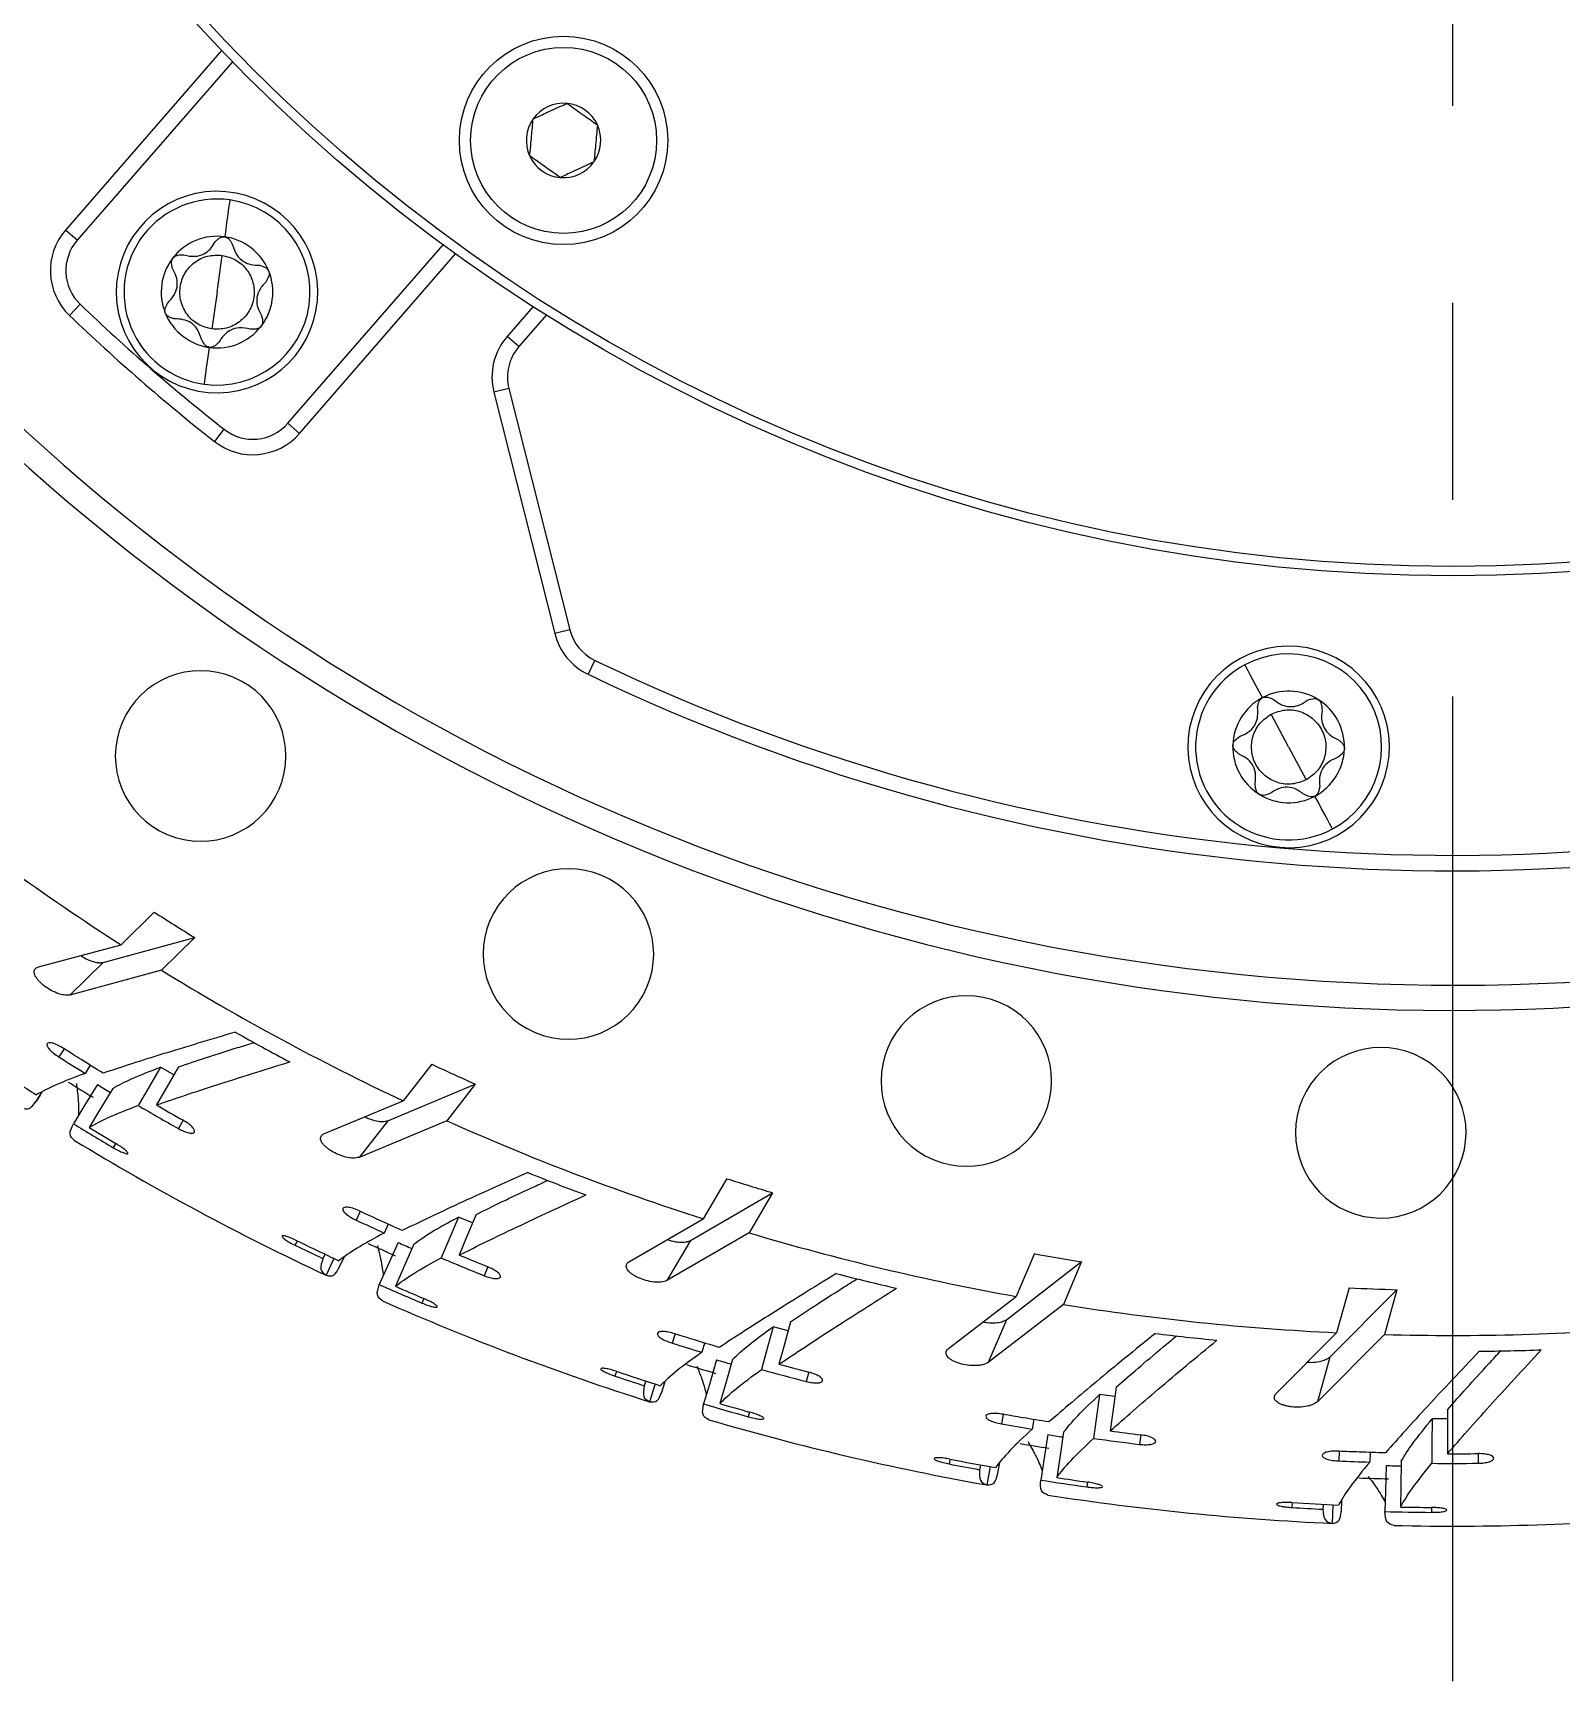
# Model space of a CAD drawing. Header units: millimetres. Extents: x 0 to 594, y 5 to 425.
# Drawn here: x 398.2 to 447.5, y 124.3 to 177.4 of the extents above; entities that cross this region are included whole.
import ezdxf

# ---------------------------------------------------------------- set-up
doc = ezdxf.new("R2010")
doc.units = ezdxf.units.MM
doc.linetypes.add('CENTERX2', pattern=[20.32, 12.7, -2.54, 2.54, -2.54])
doc.layers.add('중심선', color=1, linetype='CENTERX2')

msp = doc.modelspace()

# ---------------------------------------------------------------- linework, layer by layer
at = {"color": 7, "linetype": 'Continuous', "lineweight": 25}
for p, q in [((404.293, 176.866), (399.26, 171.076)), ((404.642, 176.505), (399.637, 170.748)), ((399.637, 170.748), (399.26, 171.076)), ((404.144, 169.074), (404.308, 170.259)), ((406.43, 164.844), (411.434, 170.6)), ((406.807, 164.516), (411.84, 170.305)), ((404.144, 169.074), (403.98, 167.884)), ((399.732, 168.681), (399.386, 168.319)), ((414.338, 168.606), (413.501, 167.643)), ((414.765, 168.336), (413.878, 167.315)), ((413.878, 167.315), (413.501, 167.643)), ((413.556, 165.964), (413.072, 165.841)), ((413.556, 165.964), (415.523, 158.182)), ((413.072, 165.841), (415.038, 158.059)), ((406.43, 164.844), (406.807, 164.516)), ((404.369, 164.65), (404.06, 164.257)), ((415.523, 158.182), (415.038, 158.059)), ((416.329, 157.197), (416.113, 156.746)), ((438.705, 154.404), (438.141, 155.459)), ((438.705, 154.404), (439.271, 153.344)), ((402.12, 149.074), (401.05, 148.023)), ((398.39, 147.307), (401.05, 148.023)), ((400.47, 147.452), (403.425, 148.254)), ((403.425, 148.254), (402.355, 147.203)), ((400.47, 147.452), (399.4, 146.401)), ((402.355, 147.203), (399.4, 146.401)), ((399.209, 144.67), (399.042, 144.408)), ((400.053, 144.141), (399.889, 143.875)), ((402.753, 143.827), (402.325, 144.074)), ((411.073, 144.171), (410.15, 142.989)), ((409.649, 142.348), (412.474, 143.528)), ((412.474, 143.528), (411.551, 142.346)), ((398.291, 142.939), (398.505, 143.276)), ((398.436, 143.168), (398.324, 142.991)), ((407.606, 141.932), (410.15, 142.989)), ((409.649, 142.348), (408.725, 141.166)), ((411.551, 142.346), (408.725, 141.166)), ((420.59, 140.479), (419.828, 139.186)), ((419.415, 138.485), (422.063, 140.024)), ((422.063, 140.024), (421.302, 138.732)), ((408.762, 139.425), (408.631, 139.143)), ((409.668, 139.01), (409.54, 138.726)), ((412.386, 139.052), (411.93, 139.24)), ((417.445, 137.806), (419.828, 139.186)), ((421.302, 138.732), (418.654, 137.192)), ((419.415, 138.485), (418.654, 137.192)), ((407.629, 138.045), (407.56, 137.899)), ((408.078, 137.588), (408.246, 137.95)), ((429.603, 135.93), (432.027, 137.802)), ((430.507, 138.06), (429.921, 136.679)), ((432.027, 137.802), (431.441, 136.421)), ((427.738, 135), (429.921, 136.679)), ((440.037, 134.726), (442.196, 136.898)), ((440.655, 136.956), (440.254, 135.511)), ((442.196, 136.898), (441.795, 135.453)), ((431.441, 136.421), (429.017, 134.549)), ((422.559, 135.574), (422.082, 135.702)), ((429.603, 135.93), (429.017, 134.549)), ((418.918, 135.471), (418.825, 135.175)), ((419.871, 135.178), (419.78, 134.879)), ((438.309, 133.561), (440.254, 135.511)), ((441.795, 135.453), (439.636, 133.281)), ((440.037, 134.726), (439.636, 133.281)), ((417.975, 133.955), (417.925, 133.802)), ((418.48, 133.561), (418.599, 133.942)), ((433.1, 133.454), (432.61, 133.518)), ((429.503, 132.877), (429.449, 132.571)), ((430.486, 132.711), (430.435, 132.403)), ((443.827, 132.729), (443.333, 132.728)), ((429.318, 130.926), (429.386, 131.319)), ((440.336, 131.687), (440.323, 131.376)), ((441.332, 131.65), (441.322, 131.338)), ((428.766, 131.251), (428.737, 131.092)), ((439.817, 129.978), (439.809, 129.817)), ((440.407, 129.728), (440.424, 130.127))]:
    msp.add_line(p, q, dxfattribs=at)
at = {"color": 8, "linetype": 'Continuous', "lineweight": 25}
for p, q in [((403.053, 142.363), (402.9, 142.092)), ((400.878, 141.615), (400.798, 141.479)), ((406.728, 138.474), (406.659, 138.332)), ((407.914, 137.909), (407.659, 137.364)), ((412.874, 137.64), (412.758, 137.35)), ((410.815, 136.613), (410.754, 136.468)), ((417.025, 134.263), (416.975, 134.113)), ((423.228, 134.238), (423.15, 133.936)), ((418.275, 133.858), (418.093, 133.285)), ((421.321, 132.952), (421.279, 132.8)), ((433.937, 132.214), (433.9, 131.908)), ((427.784, 131.433), (427.754, 131.277)), ((444.819, 131.611), (444.822, 131.299)), ((429.076, 131.193), (428.971, 130.601)), ((432.214, 130.693), (432.192, 130.536)), ((438.82, 130.03), (438.811, 129.872)), ((440.133, 129.962), (440.105, 129.361)), ((443.309, 129.875), (443.308, 129.717))]:
    msp.add_line(p, q, dxfattribs=at)
at = {"color": 7, "linetype": 'Continuous', "lineweight": 25, "flags": 128}
for points in [[(404.556, 172.046), (404.552, 172.023), (404.543, 171.955), (404.528, 171.845), (404.507, 171.697), (404.483, 171.517), (404.454, 171.312), (404.423, 171.089), (404.391, 170.857)], [(403.733, 166.102), (403.736, 166.125), (403.746, 166.193), (403.761, 166.302), (403.781, 166.45), (403.806, 166.63), (403.835, 166.836), (403.866, 167.059), (403.898, 167.291)], [(437.291, 157.049), (437.302, 157.029), (437.334, 156.969), (437.387, 156.871), (437.457, 156.739), (437.543, 156.579), (437.64, 156.396), (437.747, 156.198), (437.857, 155.991)], [(440.119, 151.758), (440.108, 151.778), (440.076, 151.838), (440.024, 151.936), (439.954, 152.068), (439.868, 152.228), (439.77, 152.411), (439.664, 152.61), (439.554, 152.816)], [(402.325, 144.074), (401.919, 143.383), (401.6, 142.841)], [(402.903, 144.086), (402.504, 143.398), (402.19, 142.857)], [(400.286, 143.516), (399.853, 142.807), (399.512, 142.25)], [(400.784, 143.392), (400.355, 142.683), (400.019, 142.127)], [(412.501, 139.327), (412.195, 138.593), (411.954, 138.016)], [(411.93, 139.24), (411.617, 138.503), (411.372, 137.923)], [(409.981, 138.421), (409.643, 137.662), (409.378, 137.065)], [(410.49, 138.363), (410.158, 137.605), (409.897, 137.009)], [(422.082, 135.702), (421.869, 134.93), (421.701, 134.323)], [(422.637, 135.863), (422.43, 135.095), (422.267, 134.492)], [(420.257, 134.635), (420.022, 133.838), (419.836, 133.212)], [(420.77, 134.644), (420.539, 133.849), (420.359, 133.224)], [(432.61, 133.518), (432.499, 132.725), (432.412, 132.102)], [(433.139, 133.751), (433.034, 132.962), (432.951, 132.343)], [(443.827, 133.027), (443.826, 132.232), (443.824, 131.607)], [(443.333, 132.728), (443.327, 131.927), (443.322, 131.298)], [(430.94, 132.223), (430.81, 131.402), (430.709, 130.757)], [(431.447, 132.299), (431.322, 131.48), (431.225, 130.837)], [(442.339, 131.367), (442.322, 130.539), (442.309, 129.889)], [(441.846, 131.226), (441.825, 130.395), (441.808, 129.742)]]:
    msp.add_lwpolyline(points, dxfattribs=at)
at = {"color": 7, "linetype": 'Continuous', "lineweight": 25}
for centre, radius in [((444, 214.922), 55), ((444, 214.922), 54.7), ((415.321, 173.965), 3.36), ((415.321, 173.965), 3)]:
    msp.add_circle(centre, radius, dxfattribs=at)
for centre, radius, start, end in [((444, 214.922), 69, 67, 247), ((444, 214.922), 69, 247, 67), ((444, 214.922), 68.2, 175, 355), ((415.321, 173.965), 1.201, 84.6988, 144.6988), ((415.321, 173.965), 1.201, 24.6988, 84.6988), ((415.321, 173.965), 1.201, 144.6988, 204.6988), ((415.321, 173.965), 1.201, 324.6988, 24.6988), ((415.321, 173.965), 1.201, 204.6988, 264.6988), ((415.321, 173.965), 1.201, 264.6988, 324.6988), ((404.144, 169.074), 3.25, 355, 175), ((404.144, 169.074), 3, 82.1213, 262.1213), ((404.144, 169.074), 3, 262.1213, 82.1213), ((400.769, 169.764), 2, 139, 226.2494), ((400.769, 169.764), 1.5, 139, 226.2494), ((404.144, 169.074), 1.8, 82.3783, 142.0264), ((404.144, 169.074), 1.8, 82.1213, 82.3783), ((404.144, 169.074), 1.8, 82.0263, 82.1213), ((404.144, 169.074), 1.8, 22.3783, 82.0263), ((404.144, 169.074), 1.8, 142.3783, 202.0263), ((404.144, 169.074), 1.8, 142.0264, 142.3783), ((404.144, 169.074), 1.8, 322.3783, 22.0263), ((404.144, 169.074), 1.8, 22.0263, 22.3783), ((404.144, 169.074), 3.25, 175, 355), ((444, 214.922), 64.015, 226.24942, 231.75058), ((444, 214.922), 64.515, 226.24942, 231.75058), ((404.144, 169.074), 1.8, 202.0263, 202.3783), ((404.144, 169.074), 1.8, 202.3783, 262.0263), ((404.144, 169.074), 1.8, 322.0263, 322.3783), ((404.144, 169.074), 1.8, 262.3783, 322.0263), ((415.011, 166.331), 2, 139, 194.1835), ((404.144, 169.074), 1.8, 262.0263, 262.1213), ((404.144, 169.074), 1.8, 262.1213, 262.3783), ((415.011, 166.331), 1.5, 139, 194.1835), ((405.298, 165.828), 1.5, 231.7506, 319), ((405.298, 165.828), 2, 231.7506, 319), ((416.977, 158.549), 2, 194.1835, 244.3891), ((416.977, 158.549), 1.5, 194.1835, 244.3891), ((438.705, 154.404), 3.25, 355, 175), ((438.705, 154.404), 3, 298.1213, 118.1213), ((403.615, 154.111), 2.75, 337, 157), ((444, 214.922), 64.015, 244.38911, 285.61089), ((438.705, 154.404), 3, 118.1213, 298.1213), ((444, 214.922), 64.515, 244.38911, 285.61089), ((438.705, 154.404), 1.8, 118.3783, 178.0264), ((438.705, 154.404), 1.8, 118.1213, 118.3783), ((438.705, 154.404), 1.8, 118.0263, 118.1213), ((438.705, 154.404), 1.8, 58.3783, 118.0263), ((438.705, 154.404), 1.8, 58.0263, 58.3783), ((438.705, 154.404), 1.8, 358.3783, 58.0263), ((403.615, 154.111), 2.75, 157, 337), ((438.705, 154.404), 3.25, 175, 355), ((438.705, 154.404), 1.8, 178.3783, 238.0263), ((438.705, 154.404), 1.8, 178.0264, 178.3783), ((438.705, 154.404), 1.8, 298.3783, 358.0263), ((438.705, 154.404), 1.8, 358.0263, 358.3783), ((444, 214.922), 79.5, 230.91045, 237.29934), ((438.705, 154.404), 1.8, 238.0263, 238.3783), ((438.705, 154.404), 1.8, 238.3783, 298.0263), ((438.705, 154.404), 1.8, 298.0263, 298.1213), ((438.705, 154.404), 1.8, 298.1213, 298.3783), ((415.477, 147.726), 2.75, 67, 247), ((415.477, 147.726), 2.75, 247, 67), ((445.07, 215.974), 79.5, 237.29934, 238.41045), ((444, 214.922), 79.5, 238.41045, 244.79934), ((428.31, 143.629), 2.75, 67, 247), ((428.31, 143.629), 2.75, 247, 67), ((444, 214.922), 80.015, 240.61088, 242.04301), ((441.677, 141.959), 2.75, 67, 247), ((444, 214.922), 83.627, 237.47978, 238.16492), ((444.923, 216.104), 79.5, 244.79934, 245.91045), ((441.677, 141.959), 2.75, 247, 67), ((444, 214.922), 85.05, 236.503, 237.51354), ((444, 214.922), 84.15, 237.95166, 238.59108), ((444, 214.922), 83.724, 238.52588, 238.86092), ((444, 214.922), 83.627, 239.53519, 240.56289), ((444, 214.922), 83.315, 239.87917, 240.56687), ((444, 214.922), 85.208, 238.52588, 239.53454), ((444, 214.922), 85.05, 238.86091, 239.5346), ((444, 214.922), 79.5, 245.91045, 252.29934), ((444, 214.922), 85.65, 238.73211, 244.89391), ((444, 214.922), 80.015, 248.11088, 249.54301), ((444.761, 216.215), 79.5, 252.29934, 253.41045), ((444, 214.922), 83.627, 244.97978, 245.66492), ((444, 214.922), 85.208, 244.00855, 244.681), ((444, 214.922), 85.05, 244.003, 245.01354), ((444, 214.922), 84.15, 245.43575, 246.09045), ((444, 214.922), 83.724, 246.02588, 246.36092), ((444, 214.922), 79.5, 253.41045, 259.79934), ((444, 214.922), 83.627, 247.03519, 248.06289), ((444, 214.922), 83.315, 247.37917, 248.06687), ((444.586, 216.303), 79.5, 259.79934, 260.91045), ((444, 214.922), 80.015, 255.61088, 257.04301), ((444, 214.922), 85.208, 246.02588, 247.03454), ((444, 214.922), 85.05, 246.36091, 247.0346), ((444.401, 216.368), 79.5, 267.29934, 268.41045), ((444, 214.922), 85.65, 246.23131, 252.3935), ((444, 214.922), 79.5, 260.91045, 267.29934), ((444, 214.922), 79.5, 268.41045, 274.79934), ((444, 214.922), 83.627, 252.47978, 253.16492), ((444, 214.922), 80.015, 263.11088, 264.54301), ((444, 214.922), 83.724, 253.52588, 253.86092), ((444, 214.922), 83.315, 254.87917, 255.56687), ((444, 214.922), 80.015, 270.61088, 272.04301), ((444, 214.922), 85.208, 251.50855, 252.181), ((444, 214.922), 85.05, 251.503, 252.51354), ((444, 214.922), 84.15, 252.92135, 253.59268), ((444, 214.922), 83.627, 254.53519, 255.56289), ((444, 214.922), 85.208, 253.52588, 254.53454), ((444, 214.922), 85.05, 253.86091, 254.5346), ((444, 214.922), 85.65, 253.7319, 259.89419), ((444, 214.922), 83.627, 259.97978, 260.66492), ((444, 214.922), 84.15, 260.45176, 261.09104), ((444, 214.922), 83.724, 261.02588, 261.36092), ((444, 214.922), 83.627, 262.03519, 263.06289), ((444, 214.922), 83.315, 262.37917, 263.06687), ((444, 214.922), 85.05, 259.003, 260.01354), ((444, 214.922), 83.627, 267.47978, 268.16492), ((444, 214.922), 83.627, 269.53519, 270.56289), ((444, 214.922), 83.315, 269.87917, 270.56687), ((444, 214.922), 85.208, 259.00855, 259.681), ((444, 214.922), 85.05, 261.36091, 262.0346), ((444, 214.922), 84.15, 267.93505, 268.59049), ((444, 214.922), 83.724, 268.52588, 268.86092), ((444, 214.922), 85.208, 261.02588, 262.03454), ((444, 214.922), 85.65, 261.23202, 267.39371), ((444, 214.922), 85.208, 266.50855, 267.181), ((444, 214.922), 85.05, 266.503, 267.51354), ((444, 214.922), 85.208, 268.52588, 269.53454), ((444, 214.922), 85.05, 268.86091, 269.5346), ((444, 214.922), 85.65, 268.73133, 274.89357)]:
    msp.add_arc(centre, radius, start, end, dxfattribs=at)
for points, knots in [([(414.341, 174.659), (414.473, 174.719), (414.785, 174.863), (415.161, 175.036), (415.386, 175.14), (415.432, 175.161)], [0, 0, 0, 0, 0.36624, 0.871079, 1, 1, 1, 1]), ([(415.432, 175.161), (415.607, 175.037), (415.935, 174.805), (416.261, 174.574), (416.412, 174.467)], [0, 0, 0, 0, 0.5346, 1, 1, 1, 1]), ([(414.23, 173.463), (414.25, 173.677), (414.287, 174.076), (414.324, 174.474), (414.341, 174.659)], [0, 0, 0, 0, 0.534601, 1, 1, 1, 1]), ([(416.412, 174.467), (416.392, 174.253), (416.355, 173.853), (416.318, 173.456), (416.301, 173.271)], [0, 0, 0, 0, 0.5346, 1, 1, 1, 1]), ([(415.21, 172.769), (415.035, 172.893), (414.708, 173.125), (414.382, 173.356), (414.23, 173.463)], [0, 0, 0, 0, 0.5346, 1, 1, 1, 1]), ([(416.301, 173.271), (416.255, 173.25), (416.031, 173.146), (415.654, 172.973), (415.342, 172.83), (415.21, 172.769)], [0, 0, 0, 0, 0.128921, 0.633758, 1, 1, 1, 1]), ([(403.079, 170.271), (403.194, 170.246), (403.411, 170.2), (403.714, 170.284), (403.938, 170.461), (404.032, 170.613), (404.083, 170.693)], [0, 0, 0, 0, 0.294027, 0.552142, 0.761524, 1, 1, 1, 1]), ([(404.083, 170.693), (404.112, 170.723), (404.164, 170.777), (404.246, 170.831), (404.319, 170.859), (404.363, 170.858), (404.383, 170.858)], [0, 0, 0, 0, 0.349178, 0.635508, 0.826438, 1, 1, 1, 1]), ([(404.394, 170.856), (404.421, 170.848), (404.479, 170.83), (404.572, 170.74), (404.618, 170.653), (404.648, 170.595)], [0, 0, 0, 0, 0.2199075, 0.4758198, 1, 1, 1, 1]), ([(402.711, 169.83), (402.7, 169.87), (402.679, 169.942), (402.673, 170.04), (402.686, 170.118), (402.708, 170.155), (402.719, 170.173)], [0, 0, 0, 0, 0.3491783, 0.6355136, 0.8264404, 1, 1, 1, 1]), ([(402.725, 170.181), (402.746, 170.2), (402.79, 170.242), (402.915, 170.277), (403.013, 170.274), (403.079, 170.271)], [0, 0, 0, 0, 0.219909, 0.475823, 1, 1, 1, 1]), ([(403.98, 167.884), (403.827, 167.923), (403.521, 168.002), (403.163, 168.332), (402.954, 168.762), (402.926, 169.241), (403.083, 169.695), (403.402, 170.051), (403.835, 170.27), (404.151, 170.263), (404.308, 170.259)], [0, 0, 0, 0, 0.12511, 0.250188, 0.375235, 0.50025, 0.625235, 0.750188, 0.87511, 1, 1, 1, 1]), ([(404.308, 170.259), (404.461, 170.22), (404.767, 170.141), (405.124, 169.812), (405.334, 169.384), (405.363, 168.904), (405.206, 168.45), (404.887, 168.094), (404.454, 167.873), (404.138, 167.88), (403.98, 167.884)], [0, 0, 0, 0, 0.12489, 0.249812, 0.374765, 0.499749, 0.624765, 0.749812, 0.87489, 1, 1, 1, 1]), ([(404.648, 170.595), (404.685, 170.483), (404.753, 170.272), (404.977, 170.052), (405.243, 169.947), (405.421, 169.94), (405.516, 169.937)], [0, 0, 0, 0, 0.294027, 0.552143, 0.761524, 1, 1, 1, 1]), ([(402.575, 168.75), (402.654, 168.837), (402.803, 169.002), (402.881, 169.306), (402.839, 169.588), (402.756, 169.746), (402.711, 169.83)], [0, 0, 0, 0, 0.2940268, 0.5521399, 0.7615237, 1, 1, 1, 1]), ([(405.516, 169.937), (405.556, 169.927), (405.629, 169.908), (405.717, 169.864), (405.777, 169.815), (405.799, 169.777), (405.809, 169.759)], [0, 0, 0, 0, 0.349177, 0.635508, 0.826437, 1, 1, 1, 1]), ([(405.813, 169.749), (405.819, 169.722), (405.833, 169.663), (405.802, 169.537), (405.749, 169.454), (405.714, 169.398)], [0, 0, 0, 0, 0.219911, 0.47582, 1, 1, 1, 1]), ([(405.714, 169.398), (405.635, 169.31), (405.486, 169.146), (405.408, 168.842), (405.449, 168.559), (405.533, 168.401), (405.578, 168.317)], [0, 0, 0, 0, 0.294029, 0.552144, 0.761525, 1, 1, 1, 1]), ([(402.476, 168.399), (402.47, 168.426), (402.456, 168.485), (402.487, 168.611), (402.54, 168.694), (402.575, 168.75)], [0, 0, 0, 0, 0.2199097, 0.4758164, 1, 1, 1, 1]), ([(402.773, 168.211), (402.733, 168.221), (402.66, 168.239), (402.572, 168.283), (402.511, 168.333), (402.49, 168.371), (402.48, 168.389)], [0, 0, 0, 0, 0.349177, 0.635509, 0.826439, 1, 1, 1, 1]), ([(403.64, 167.553), (403.604, 167.665), (403.536, 167.876), (403.312, 168.096), (403.046, 168.201), (402.868, 168.207), (402.773, 168.211)], [0, 0, 0, 0, 0.294029, 0.552144, 0.761525, 1, 1, 1, 1]), ([(405.578, 168.317), (405.589, 168.278), (405.61, 168.205), (405.615, 168.107), (405.603, 168.03), (405.581, 167.993), (405.57, 167.975)], [0, 0, 0, 0, 0.349178, 0.635513, 0.826441, 1, 1, 1, 1]), ([(403.895, 167.291), (403.868, 167.299), (403.81, 167.317), (403.717, 167.407), (403.671, 167.494), (403.64, 167.553)], [0, 0, 0, 0, 0.21991, 0.475823, 1, 1, 1, 1]), ([(404.206, 167.454), (404.177, 167.425), (404.125, 167.371), (404.043, 167.317), (403.97, 167.289), (403.926, 167.29), (403.906, 167.29)], [0, 0, 0, 0, 0.349178, 0.635508, 0.826438, 1, 1, 1, 1]), ([(405.21, 167.877), (405.094, 167.901), (404.878, 167.948), (404.575, 167.863), (404.351, 167.686), (404.256, 167.535), (404.206, 167.454)], [0, 0, 0, 0, 0.294027, 0.552142, 0.761524, 1, 1, 1, 1]), ([(405.563, 167.966), (405.543, 167.947), (405.499, 167.906), (405.374, 167.87), (405.276, 167.874), (405.21, 167.877)], [0, 0, 0, 0, 0.2199089, 0.4758224, 1, 1, 1, 1]), ([(437.704, 155.678), (437.709, 155.719), (437.72, 155.793), (437.755, 155.885), (437.798, 155.95), (437.833, 155.975), (437.85, 155.987)], [0, 0, 0, 0, 0.349182, 0.635509, 0.826434, 1, 1, 1, 1]), ([(437.86, 155.993), (437.886, 156.002), (437.943, 156.021), (438.071, 156.003), (438.16, 155.96), (438.219, 155.931)], [0, 0, 0, 0, 0.219904, 0.475819, 1, 1, 1, 1]), ([(438.219, 155.931), (438.314, 155.861), (438.493, 155.73), (438.804, 155.685), (439.081, 155.755), (439.229, 155.855), (439.308, 155.908)], [0, 0, 0, 0, 0.294027, 0.552142, 0.761522, 1, 1, 1, 1]), ([(439.308, 155.908), (439.346, 155.924), (439.416, 155.951), (439.513, 155.968), (439.591, 155.963), (439.63, 155.945), (439.649, 155.936)], [0, 0, 0, 0, 0.349178, 0.635508, 0.826439, 1, 1, 1, 1]), ([(439.658, 155.931), (439.68, 155.912), (439.725, 155.872), (439.774, 155.752), (439.78, 155.654), (439.784, 155.588)], [0, 0, 0, 0, 0.219909, 0.47582, 1, 1, 1, 1]), ([(437.14, 154.746), (437.248, 154.794), (437.45, 154.883), (437.645, 155.13), (437.722, 155.405), (437.71, 155.583), (437.704, 155.678)], [0, 0, 0, 0, 0.294027, 0.552142, 0.761524, 1, 1, 1, 1]), ([(439.271, 153.344), (439.124, 153.286), (438.83, 153.17), (438.348, 153.227), (437.926, 153.451), (437.621, 153.823), (437.482, 154.283), (437.53, 154.758), (437.752, 155.19), (438.012, 155.369), (438.141, 155.459)], [0, 0, 0, 0, 0.12511, 0.250188, 0.375235, 0.500251, 0.625235, 0.750188, 0.87511, 1, 1, 1, 1]), ([(438.141, 155.459), (438.288, 155.517), (438.582, 155.633), (439.064, 155.577), (439.486, 155.354), (439.791, 154.982), (439.931, 154.523), (439.882, 154.047), (439.661, 153.614), (439.401, 153.434), (439.271, 153.344)], [0, 0, 0, 0, 0.12489, 0.249812, 0.374765, 0.49975, 0.624765, 0.749812, 0.874891, 1, 1, 1, 1]), ([(439.784, 155.588), (439.772, 155.471), (439.748, 155.251), (439.864, 154.958), (440.064, 154.754), (440.224, 154.676), (440.309, 154.634)], [0, 0, 0, 0, 0.294029, 0.552144, 0.761526, 1, 1, 1, 1]), ([(436.906, 154.466), (436.912, 154.493), (436.923, 154.552), (437.003, 154.655), (437.085, 154.709), (437.14, 154.746)], [0, 0, 0, 0, 0.219912, 0.47582, 1, 1, 1, 1]), ([(437.101, 154.173), (437.069, 154.199), (437.009, 154.245), (436.947, 154.321), (436.912, 154.391), (436.908, 154.434), (436.906, 154.455)], [0, 0, 0, 0, 0.349176, 0.635509, 0.826433, 1, 1, 1, 1]), ([(437.626, 153.219), (437.639, 153.336), (437.662, 153.557), (437.547, 153.849), (437.347, 154.053), (437.187, 154.131), (437.101, 154.173)], [0, 0, 0, 0, 0.294027, 0.552142, 0.761523, 1, 1, 1, 1]), ([(440.504, 154.342), (440.499, 154.314), (440.487, 154.255), (440.408, 154.153), (440.326, 154.098), (440.271, 154.061)], [0, 0, 0, 0, 0.219913, 0.475825, 1, 1, 1, 1]), ([(440.309, 154.634), (440.342, 154.609), (440.401, 154.562), (440.463, 154.486), (440.499, 154.416), (440.503, 154.373), (440.505, 154.353)], [0, 0, 0, 0, 0.349177, 0.635499, 0.826435, 1, 1, 1, 1]), ([(440.271, 154.061), (440.163, 154.014), (439.96, 153.924), (439.765, 153.678), (439.688, 153.403), (439.7, 153.224), (439.707, 153.13)], [0, 0, 0, 0, 0.294029, 0.552143, 0.761526, 1, 1, 1, 1]), ([(437.752, 152.877), (437.731, 152.895), (437.685, 152.935), (437.637, 153.055), (437.63, 153.153), (437.626, 153.219)], [0, 0, 0, 0, 0.219909, 0.475818, 1, 1, 1, 1]), ([(439.192, 152.877), (439.096, 152.946), (438.917, 153.077), (438.606, 153.123), (438.33, 153.052), (438.182, 152.952), (438.103, 152.899)], [0, 0, 0, 0, 0.294027, 0.552142, 0.761524, 1, 1, 1, 1]), ([(439.707, 153.13), (439.701, 153.089), (439.69, 153.014), (439.656, 152.922), (439.613, 152.857), (439.578, 152.832), (439.561, 152.82)], [0, 0, 0, 0, 0.3491737, 0.6355103, 0.8264345, 1, 1, 1, 1]), ([(438.103, 152.899), (438.064, 152.884), (437.995, 152.856), (437.898, 152.84), (437.82, 152.844), (437.78, 152.862), (437.762, 152.871)], [0, 0, 0, 0, 0.3491714, 0.6355093, 0.826433, 1, 1, 1, 1]), ([(439.551, 152.815), (439.525, 152.806), (439.467, 152.786), (439.339, 152.804), (439.251, 152.847), (439.192, 152.877)], [0, 0, 0, 0, 0.21991, 0.475824, 1, 1, 1, 1]), ([(399.4, 146.401), (399.336, 146.397), (399.233, 146.39), (399.018, 146.445), (398.809, 146.537), (398.619, 146.657), (398.49, 146.762), (398.402, 146.848), (398.331, 146.934), (398.266, 147.038), (398.23, 147.163), (398.268, 147.223), (398.288, 147.256)], [0, 0, 0, 0, 0.155042, 0.249329, 0.381928, 0.498573, 0.561183, 0.623566, 0.686224, 0.749655, 0.865578, 1, 1, 1, 1]), ([(398.288, 147.256), (398.303, 147.269), (398.331, 147.291), (398.372, 147.302), (398.39, 147.307)], [0, 0, 0, 0, 0.558584, 1, 1, 1, 1]), ([(399.755, 147.674), (399.792, 147.649), (399.908, 147.572), (400.107, 147.49), (400.249, 147.455), (400.315, 147.448), (400.332, 147.446), (400.389, 147.442), (400.434, 147.448), (400.47, 147.452)], [0, 0, 0, 0, 0.14168, 0.439182, 0.718392, 0.726362, 0.742124, 0.797031, 1, 1, 1, 1]), ([(404.734, 145.205), (403.922, 144.963), (402.299, 144.479), (401.081, 144.081), (400.472, 143.882)], [0, 0, 0, 0, 0.500017, 1, 1, 1, 1]), ([(399.2, 144.676), (399.141, 144.712), (399.024, 144.785), (398.852, 144.852), (398.722, 144.871), (398.653, 144.838), (398.658, 144.759), (398.734, 144.649), (398.869, 144.522), (398.984, 144.446), (399.042, 144.408)], [0, 0, 0, 0, 0.125232, 0.249934, 0.374938, 0.499879, 0.624772, 0.749946, 0.874983, 1, 1, 1, 1]), ([(400.472, 143.882), (400.234, 144.028), (399.808, 144.29), (399.386, 144.558), (399.2, 144.676)], [0, 0, 0, 0, 0.559998, 1, 1, 1, 1]), ([(402.903, 144.086), (403.484, 144.28), (404.201, 144.52), (405.162, 144.815), (405.344, 144.871)], [0, 0, 0, 0, 0.810117, 1, 1, 1, 1]), ([(400.784, 143.392), (400.969, 143.494), (401.339, 143.699), (401.996, 143.949), (402.325, 144.074)], [0, 0, 0, 0, 0.49946, 1, 1, 1, 1]), ([(402.19, 142.857), (402.805, 143.065), (404.034, 143.481), (405.67, 143.991), (406.488, 144.245)], [0, 0, 0, 0, 0.499982, 1, 1, 1, 1]), ([(399.889, 143.875), (399.554, 143.749), (398.885, 143.496), (398.508, 143.286), (398.32, 143.181)], [0, 0, 0, 0, 0.500007, 1, 1, 1, 1]), ([(399.609, 143.552), (399.629, 143.382), (399.683, 142.942), (399.677, 142.677), (399.673, 142.515)], [0, 0, 0, 0, 0.3864967, 1, 1, 1, 1]), ([(397.846, 142.771), (397.931, 142.738), (398.087, 142.676), (398.226, 142.867), (398.291, 142.956)], [0, 0, 0, 0, 0.538812, 1, 1, 1, 1]), ([(400.019, 142.127), (400.209, 142.234), (400.589, 142.448), (401.263, 142.71), (401.6, 142.841)], [0, 0, 0, 0, 0.499993, 1, 1, 1, 1]), ([(408.911, 142.474), (408.951, 142.454), (409.076, 142.393), (409.284, 142.338), (409.429, 142.321), (409.496, 142.323), (409.513, 142.323), (409.57, 142.327), (409.614, 142.338), (409.649, 142.348)], [0, 0, 0, 0, 0.1416799, 0.4391814, 0.7183914, 0.7263627, 0.7421241, 0.7970304, 1, 1, 1, 1]), ([(399.544, 141.714), (399.477, 141.776), (399.345, 141.9), (399.456, 142.134), (399.512, 142.25)], [0, 0, 0, 0, 0.499999, 1, 1, 1, 1]), ([(402.9, 142.092), (402.958, 142.062), (403.074, 142.002), (403.237, 141.951), (403.359, 141.94), (403.425, 141.973), (403.423, 142.045), (403.352, 142.144), (403.226, 142.258), (403.114, 142.326), (403.058, 142.361)], [0, 0, 0, 0, 0.1251628, 0.2499857, 0.3749807, 0.5000344, 0.6251082, 0.750022, 0.8750103, 1, 1, 1, 1]), ([(407.511, 141.868), (407.525, 141.883), (407.549, 141.908), (407.589, 141.925), (407.606, 141.932)], [0, 0, 0, 0, 0.558587, 1, 1, 1, 1]), ([(400.798, 141.479), (400.855, 141.446), (400.969, 141.382), (401.121, 141.313), (401.23, 141.278), (401.279, 141.285), (401.262, 141.332), (401.179, 141.411), (401.045, 141.512), (400.934, 141.58), (400.878, 141.615)], [0, 0, 0, 0, 0.125186, 0.249969, 0.374967, 0.499988, 0.625005, 0.749999, 0.875036, 1, 1, 1, 1]), ([(408.725, 141.166), (408.662, 141.153), (408.561, 141.133), (408.341, 141.159), (408.122, 141.224), (407.918, 141.317), (407.776, 141.405), (407.678, 141.479), (407.596, 141.554), (407.518, 141.65), (407.466, 141.768), (407.495, 141.833), (407.511, 141.868)], [0, 0, 0, 0, 0.155042, 0.249329, 0.381927, 0.498572, 0.561182, 0.623565, 0.686224, 0.749653, 0.865577, 1, 1, 1, 1]), ([(414.17, 140.676), (413.396, 140.33), (411.85, 139.639), (410.695, 139.085), (410.118, 138.808)], [0, 0, 0, 0, 0.500017, 1, 1, 1, 1]), ([(412.501, 139.327), (413.051, 139.596), (413.731, 139.927), (414.645, 140.346), (414.818, 140.425)], [0, 0, 0, 0, 0.810117, 1, 1, 1, 1]), ([(411.954, 138.016), (412.536, 138.303), (413.701, 138.876), (415.257, 139.595), (416.035, 139.954)], [0, 0, 0, 0, 0.4999821, 1, 1, 1, 1]), ([(408.752, 139.429), (408.689, 139.458), (408.563, 139.515), (408.384, 139.559), (408.252, 139.561), (408.189, 139.519), (408.204, 139.441), (408.294, 139.341), (408.444, 139.233), (408.569, 139.173), (408.631, 139.143)], [0, 0, 0, 0, 0.125231, 0.249933, 0.374938, 0.49988, 0.624772, 0.749945, 0.874983, 1, 1, 1, 1]), ([(410.118, 138.808), (409.862, 138.922), (409.406, 139.126), (408.952, 139.337), (408.752, 139.429)], [0, 0, 0, 0, 0.559998, 1, 1, 1, 1]), ([(410.49, 138.363), (410.66, 138.489), (411.001, 138.74), (411.62, 139.073), (411.93, 139.24)], [0, 0, 0, 0, 0.49946, 1, 1, 1, 1]), ([(406.72, 138.478), (406.661, 138.506), (406.542, 138.561), (406.385, 138.616), (406.274, 138.64), (406.228, 138.628), (406.252, 138.582), (406.342, 138.51), (406.484, 138.421), (406.6, 138.362), (406.659, 138.332)], [0, 0, 0, 0, 0.125229, 0.249941, 0.374939, 0.499916, 0.624854, 0.749965, 0.875071, 1, 1, 1, 1]), ([(409.54, 138.726), (409.224, 138.556), (408.594, 138.218), (408.248, 137.961), (408.074, 137.832)], [0, 0, 0, 0, 0.500007, 1, 1, 1, 1]), ([(409.316, 138.322), (409.354, 138.173), (409.46, 137.761), (409.487, 137.509), (409.504, 137.348)], [0, 0, 0, 0, 0.361923, 1, 1, 1, 1]), ([(418.667, 138.514), (418.71, 138.5), (418.842, 138.455), (419.055, 138.427), (419.201, 138.43), (419.267, 138.44), (419.284, 138.443), (419.341, 138.454), (419.382, 138.471), (419.415, 138.485)], [0, 0, 0, 0, 0.141678, 0.439179, 0.718391, 0.72636, 0.742124, 0.797029, 1, 1, 1, 1]), ([(407.56, 137.899), (407.52, 137.776), (407.44, 137.529), (407.586, 137.419), (407.659, 137.364)], [0, 0, 0, 0, 0.500001, 1, 1, 1, 1]), ([(409.897, 137.009), (410.071, 137.14), (410.42, 137.402), (411.054, 137.749), (411.372, 137.923)], [0, 0, 0, 0, 0.499993, 1, 1, 1, 1]), ([(418.654, 137.192), (418.593, 137.172), (418.496, 137.139), (418.274, 137.136), (418.049, 137.171), (417.834, 137.238), (417.682, 137.306), (417.575, 137.366), (417.484, 137.43), (417.394, 137.515), (417.327, 137.625), (417.348, 137.694), (417.359, 137.731)], [0, 0, 0, 0, 0.155041, 0.249328, 0.381927, 0.498572, 0.561182, 0.623565, 0.686224, 0.749654, 0.865577, 1, 1, 1, 1]), ([(417.359, 137.731), (417.37, 137.747), (417.391, 137.775), (417.428, 137.797), (417.445, 137.806)], [0, 0, 0, 0, 0.558585, 1, 1, 1, 1]), ([(407.659, 137.364), (407.747, 137.342), (407.91, 137.301), (408.023, 137.509), (408.075, 137.605)], [0, 0, 0, 0, 0.538812, 1, 1, 1, 1]), ([(412.758, 137.35), (412.819, 137.328), (412.943, 137.284), (413.11, 137.254), (413.233, 137.259), (413.294, 137.301), (413.282, 137.372), (413.2, 137.461), (413.059, 137.557), (412.939, 137.611), (412.88, 137.637)], [0, 0, 0, 0, 0.125162, 0.249986, 0.37498, 0.500035, 0.62511, 0.750023, 0.875011, 1, 1, 1, 1]), ([(424.116, 137.418), (423.394, 136.974), (421.952, 136.086), (420.879, 135.386), (420.342, 135.036)], [0, 0, 0, 0, 0.500017, 1, 1, 1, 1]), ([(422.637, 135.863), (423.148, 136.201), (423.779, 136.618), (424.63, 137.152), (424.792, 137.253)], [0, 0, 0, 0, 0.810117, 1, 1, 1, 1]), ([(409.48, 136.537), (409.406, 136.59), (409.258, 136.696), (409.338, 136.942), (409.378, 137.065)], [0, 0, 0, 0, 0.4999992, 1, 1, 1, 1]), ([(410.754, 136.468), (410.815, 136.443), (410.936, 136.394), (411.096, 136.346), (411.208, 136.326), (411.256, 136.339), (411.233, 136.383), (411.141, 136.451), (410.995, 136.533), (410.875, 136.587), (410.816, 136.613)], [0, 0, 0, 0, 0.125186, 0.249967, 0.374967, 0.499987, 0.625004, 0.749999, 0.875036, 1, 1, 1, 1]), ([(422.267, 134.492), (422.807, 134.852), (423.886, 135.572), (425.335, 136.487), (426.059, 136.945)], [0, 0, 0, 0, 0.499982, 1, 1, 1, 1]), ([(418.908, 135.474), (418.841, 135.494), (418.709, 135.534), (418.526, 135.555), (418.395, 135.539), (418.337, 135.49), (418.363, 135.415), (418.465, 135.327), (418.628, 135.24), (418.759, 135.196), (418.825, 135.175)], [0, 0, 0, 0, 0.1252319, 0.2499336, 0.3749384, 0.499879, 0.6247719, 0.7499452, 0.8749829, 1, 1, 1, 1]), ([(420.77, 134.644), (420.922, 134.791), (421.227, 135.085), (421.797, 135.496), (422.082, 135.702)], [0, 0, 0, 0, 0.49946, 1, 1, 1, 1]), ([(428.857, 135.861), (428.901, 135.852), (429.038, 135.825), (429.253, 135.826), (429.398, 135.848), (429.461, 135.866), (429.478, 135.871), (429.533, 135.889), (429.572, 135.912), (429.603, 135.93)], [0, 0, 0, 0, 0.141681, 0.439179, 0.718393, 0.726359, 0.742125, 0.797031, 1, 1, 1, 1]), ([(420.342, 135.036), (420.074, 135.116), (419.595, 135.259), (419.118, 135.409), (418.908, 135.474)], [0, 0, 0, 0, 0.559997, 1, 1, 1, 1]), ([(434.402, 135.485), (433.745, 134.951), (432.431, 133.883), (431.458, 133.049), (430.972, 132.632)], [0, 0, 0, 0, 0.500018, 1, 1, 1, 1]), ([(432.951, 132.343), (433.439, 132.77), (434.416, 133.625), (435.732, 134.722), (436.391, 135.27)], [0, 0, 0, 0, 0.499982, 1, 1, 1, 1]), ([(433.139, 133.751), (433.602, 134.152), (434.173, 134.648), (434.947, 135.289), (435.094, 135.411)], [0, 0, 0, 0, 0.810117, 1, 1, 1, 1]), ([(419.78, 134.879), (419.49, 134.671), (418.909, 134.253), (418.599, 133.953), (418.444, 133.803)], [0, 0, 0, 0, 0.500007, 1, 1, 1, 1]), ([(429.017, 134.549), (428.959, 134.521), (428.867, 134.475), (428.648, 134.444), (428.419, 134.449), (428.198, 134.487), (428.038, 134.535), (427.924, 134.58), (427.826, 134.632), (427.726, 134.704), (427.644, 134.805), (427.656, 134.876), (427.662, 134.914)], [0, 0, 0, 0, 0.155042, 0.249329, 0.381928, 0.498572, 0.561183, 0.623565, 0.686224, 0.749654, 0.865577, 1, 1, 1, 1]), ([(427.662, 134.914), (427.672, 134.931), (427.689, 134.962), (427.723, 134.988), (427.738, 135)], [0, 0, 0, 0, 0.558576, 1, 1, 1, 1]), ([(439.306, 134.561), (439.351, 134.558), (439.49, 134.549), (439.704, 134.577), (439.844, 134.618), (439.905, 134.645), (439.92, 134.652), (439.972, 134.677), (440.008, 134.705), (440.037, 134.726)], [0, 0, 0, 0, 0.141679, 0.439184, 0.718394, 0.72636, 0.742127, 0.797031, 1, 1, 1, 1]), ([(444.853, 134.912), (444.271, 134.297), (443.107, 133.066), (442.252, 132.112), (441.825, 131.635)], [0, 0, 0, 0, 0.500017, 1, 1, 1, 1]), ([(443.824, 131.607), (444.253, 132.095), (445.109, 133.07), (446.271, 134.329), (446.853, 134.959)], [0, 0, 0, 0, 0.499982, 1, 1, 1, 1]), ([(443.827, 133.027), (444.233, 133.486), (444.735, 134.052), (445.419, 134.789), (445.549, 134.928)], [0, 0, 0, 0, 0.810117, 1, 1, 1, 1]), ([(417.017, 134.266), (416.955, 134.286), (416.83, 134.325), (416.666, 134.359), (416.554, 134.369), (416.509, 134.351), (416.539, 134.308), (416.638, 134.248), (416.79, 134.179), (416.913, 134.135), (416.975, 134.113)], [0, 0, 0, 0, 0.125227, 0.24994, 0.374938, 0.499915, 0.624853, 0.749964, 0.87507, 1, 1, 1, 1]), ([(419.616, 134.435), (419.672, 134.298), (419.828, 133.909), (419.887, 133.666), (419.924, 133.509)], [0, 0, 0, 0, 0.353613, 1, 1, 1, 1]), ([(420.359, 133.224), (420.514, 133.377), (420.826, 133.682), (421.409, 134.109), (421.701, 134.323)], [0, 0, 0, 0, 0.499993, 1, 1, 1, 1]), ([(423.15, 133.936), (423.214, 133.922), (423.342, 133.894), (423.512, 133.887), (423.634, 133.908), (423.688, 133.957), (423.668, 134.026), (423.574, 134.104), (423.422, 134.181), (423.296, 134.218), (423.234, 134.237)], [0, 0, 0, 0, 0.125163, 0.249985, 0.37498, 0.500034, 0.625109, 0.750022, 0.875011, 1, 1, 1, 1]), ([(417.925, 133.802), (417.902, 133.674), (417.854, 133.419), (418.013, 133.329), (418.093, 133.285)], [0, 0, 0, 0, 0.500001, 1, 1, 1, 1]), ([(418.093, 133.285), (418.183, 133.274), (418.351, 133.255), (418.435, 133.476), (418.475, 133.577)], [0, 0, 0, 0, 0.538811, 1, 1, 1, 1]), ([(431.447, 132.299), (431.578, 132.464), (431.842, 132.795), (432.354, 133.277), (432.61, 133.518)], [0, 0, 0, 0, 0.49946, 1, 1, 1, 1]), ([(439.636, 133.281), (439.582, 133.245), (439.497, 133.188), (439.284, 133.128), (439.056, 133.104), (438.832, 133.112), (438.667, 133.139), (438.549, 133.169), (438.444, 133.208), (438.336, 133.266), (438.242, 133.355), (438.244, 133.427), (438.245, 133.466)], [0, 0, 0, 0, 0.15504, 0.249327, 0.381927, 0.498571, 0.561181, 0.623564, 0.686223, 0.749653, 0.865576, 1, 1, 1, 1]), ([(438.245, 133.466), (438.252, 133.484), (438.265, 133.517), (438.295, 133.548), (438.309, 133.561)], [0, 0, 0, 0, 0.55858, 1, 1, 1, 1]), ([(420.006, 132.702), (419.926, 132.745), (419.766, 132.831), (419.813, 133.085), (419.836, 133.212)], [0, 0, 0, 0, 0.499999, 1, 1, 1, 1]), ([(421.279, 132.8), (421.342, 132.783), (421.469, 132.751), (421.634, 132.723), (421.748, 132.718), (421.794, 132.737), (421.765, 132.778), (421.664, 132.833), (421.509, 132.896), (421.384, 132.933), (421.321, 132.952)], [0, 0, 0, 0, 0.125186, 0.249968, 0.374967, 0.499988, 0.625005, 0.749999, 0.875036, 1, 1, 1, 1]), ([(429.493, 132.879), (429.424, 132.89), (429.288, 132.912), (429.103, 132.909), (428.976, 132.876), (428.925, 132.819), (428.96, 132.748), (429.073, 132.675), (429.245, 132.61), (429.381, 132.584), (429.449, 132.571)], [0, 0, 0, 0, 0.125229, 0.249934, 0.374938, 0.499878, 0.624771, 0.749944, 0.874981, 1, 1, 1, 1]), ([(430.435, 132.403), (430.174, 132.158), (429.653, 131.668), (429.385, 131.33), (429.251, 131.161)], [0, 0, 0, 0, 0.500007, 1, 1, 1, 1]), ([(430.972, 132.632), (430.696, 132.676), (430.202, 132.755), (429.709, 132.841), (429.493, 132.879)], [0, 0, 0, 0, 0.5599985, 1, 1, 1, 1]), ([(442.339, 131.367), (442.448, 131.548), (442.666, 131.911), (443.111, 132.456), (443.333, 132.728)], [0, 0, 0, 0, 0.49946, 1, 1, 1, 1]), ([(430.3, 131.997), (430.384, 131.848), (430.602, 131.462), (430.698, 131.215), (430.757, 131.063)], [0, 0, 0, 0, 0.386583, 1, 1, 1, 1]), ([(431.225, 130.837), (431.359, 131.009), (431.628, 131.352), (432.151, 131.852), (432.412, 132.102)], [0, 0, 0, 0, 0.499993, 1, 1, 1, 1]), ([(433.9, 131.908), (433.965, 131.902), (434.095, 131.891), (434.265, 131.906), (434.382, 131.943), (434.43, 131.998), (434.401, 132.064), (434.298, 132.129), (434.137, 132.185), (434.008, 132.206), (433.943, 132.216)], [0, 0, 0, 0, 0.125163, 0.249986, 0.37498, 0.500034, 0.625109, 0.750021, 0.875009, 1, 1, 1, 1]), ([(427.776, 131.434), (427.711, 131.445), (427.583, 131.468), (427.416, 131.481), (427.303, 131.475), (427.261, 131.452), (427.296, 131.414), (427.402, 131.367), (427.562, 131.318), (427.69, 131.291), (427.754, 131.277)], [0, 0, 0, 0, 0.125226, 0.249939, 0.374938, 0.499916, 0.624853, 0.749964, 0.875071, 1, 1, 1, 1]), ([(440.325, 131.687), (440.256, 131.689), (440.118, 131.694), (439.935, 131.666), (439.813, 131.617), (439.771, 131.554), (439.815, 131.488), (439.936, 131.431), (440.116, 131.388), (440.254, 131.38), (440.323, 131.376)], [0, 0, 0, 0, 0.1252318, 0.2499329, 0.3749389, 0.4998791, 0.6247717, 0.7499466, 0.8749829, 1, 1, 1, 1]), ([(441.322, 131.338), (441.096, 131.061), (440.643, 130.508), (440.421, 130.138), (440.31, 129.952)], [0, 0, 0, 0, 0.500007, 1, 1, 1, 1]), ([(441.825, 131.635), (441.545, 131.643), (441.045, 131.657), (440.545, 131.678), (440.325, 131.687)], [0, 0, 0, 0, 0.559997, 1, 1, 1, 1]), ([(442.309, 129.889), (442.42, 130.077), (442.642, 130.452), (443.095, 131.016), (443.322, 131.298)], [0, 0, 0, 0, 0.499993, 1, 1, 1, 1]), ([(444.822, 131.299), (444.887, 131.302), (445.018, 131.308), (445.184, 131.345), (445.296, 131.397), (445.336, 131.459), (445.298, 131.52), (445.187, 131.571), (445.021, 131.606), (444.89, 131.609), (444.824, 131.611)], [0, 0, 0, 0, 0.125164, 0.249986, 0.37498, 0.500034, 0.625108, 0.750022, 0.875009, 1, 1, 1, 1]), ([(428.737, 131.092), (428.73, 130.963), (428.716, 130.704), (428.886, 130.636), (428.971, 130.601)], [0, 0, 0, 0, 0.500001, 1, 1, 1, 1]), ([(428.971, 130.601), (429.061, 130.603), (429.23, 130.605), (429.285, 130.836), (429.311, 130.942)], [0, 0, 0, 0, 0.5388115, 1, 1, 1, 1]), ([(441.271, 130.878), (441.363, 130.755), (441.618, 130.416), (441.739, 130.194), (441.816, 130.052)], [0, 0, 0, 0, 0.360814, 1, 1, 1, 1]), ([(430.943, 130.273), (430.858, 130.306), (430.688, 130.37), (430.702, 130.628), (430.709, 130.757)], [0, 0, 0, 0, 0.499999, 1, 1, 1, 1]), ([(432.192, 130.536), (432.257, 130.528), (432.387, 130.513), (432.554, 130.507), (432.668, 130.517), (432.711, 130.542), (432.677, 130.578), (432.57, 130.62), (432.408, 130.662), (432.279, 130.683), (432.214, 130.693)], [0, 0, 0, 0, 0.125185, 0.249966, 0.374967, 0.499987, 0.625004, 0.749998, 0.875036, 1, 1, 1, 1]), ([(438.812, 130.031), (438.747, 130.033), (438.616, 130.039), (438.449, 130.03), (438.338, 130.01), (438.3, 129.981), (438.339, 129.948), (438.45, 129.915), (438.615, 129.888), (438.746, 129.878), (438.811, 129.872)], [0, 0, 0, 0, 0.12523, 0.249942, 0.37494, 0.499916, 0.624853, 0.749964, 0.87507, 1, 1, 1, 1]), ([(439.809, 129.817), (439.82, 129.688), (439.84, 129.429), (440.017, 129.384), (440.105, 129.361)], [0, 0, 0, 0, 0.500001, 1, 1, 1, 1]), ([(440.105, 129.361), (440.195, 129.374), (440.362, 129.399), (440.386, 129.634), (440.398, 129.743)], [0, 0, 0, 0, 0.5388115, 1, 1, 1, 1]), ([(442.104, 129.293), (442.016, 129.314), (441.838, 129.356), (441.818, 129.613), (441.808, 129.742)], [0, 0, 0, 0, 0.4999992, 1, 1, 1, 1]), ([(443.308, 129.717), (443.373, 129.718), (443.504, 129.719), (443.671, 129.735), (443.782, 129.76), (443.821, 129.79), (443.783, 129.822), (443.672, 129.85), (443.505, 129.87), (443.375, 129.873), (443.309, 129.875)], [0, 0, 0, 0, 0.1251867, 0.249968, 0.3749671, 0.4999873, 0.6250047, 0.749998, 0.875036, 1, 1, 1, 1])]:
    msp.add_open_spline(points, degree=3, knots=knots, dxfattribs=at)
at = {"layer": '중심선', "ltscale": 2.5}
msp.add_line((444, 124.276), (444, 305.569), dxfattribs=at)

doc.saveas('drawing.dxf')
